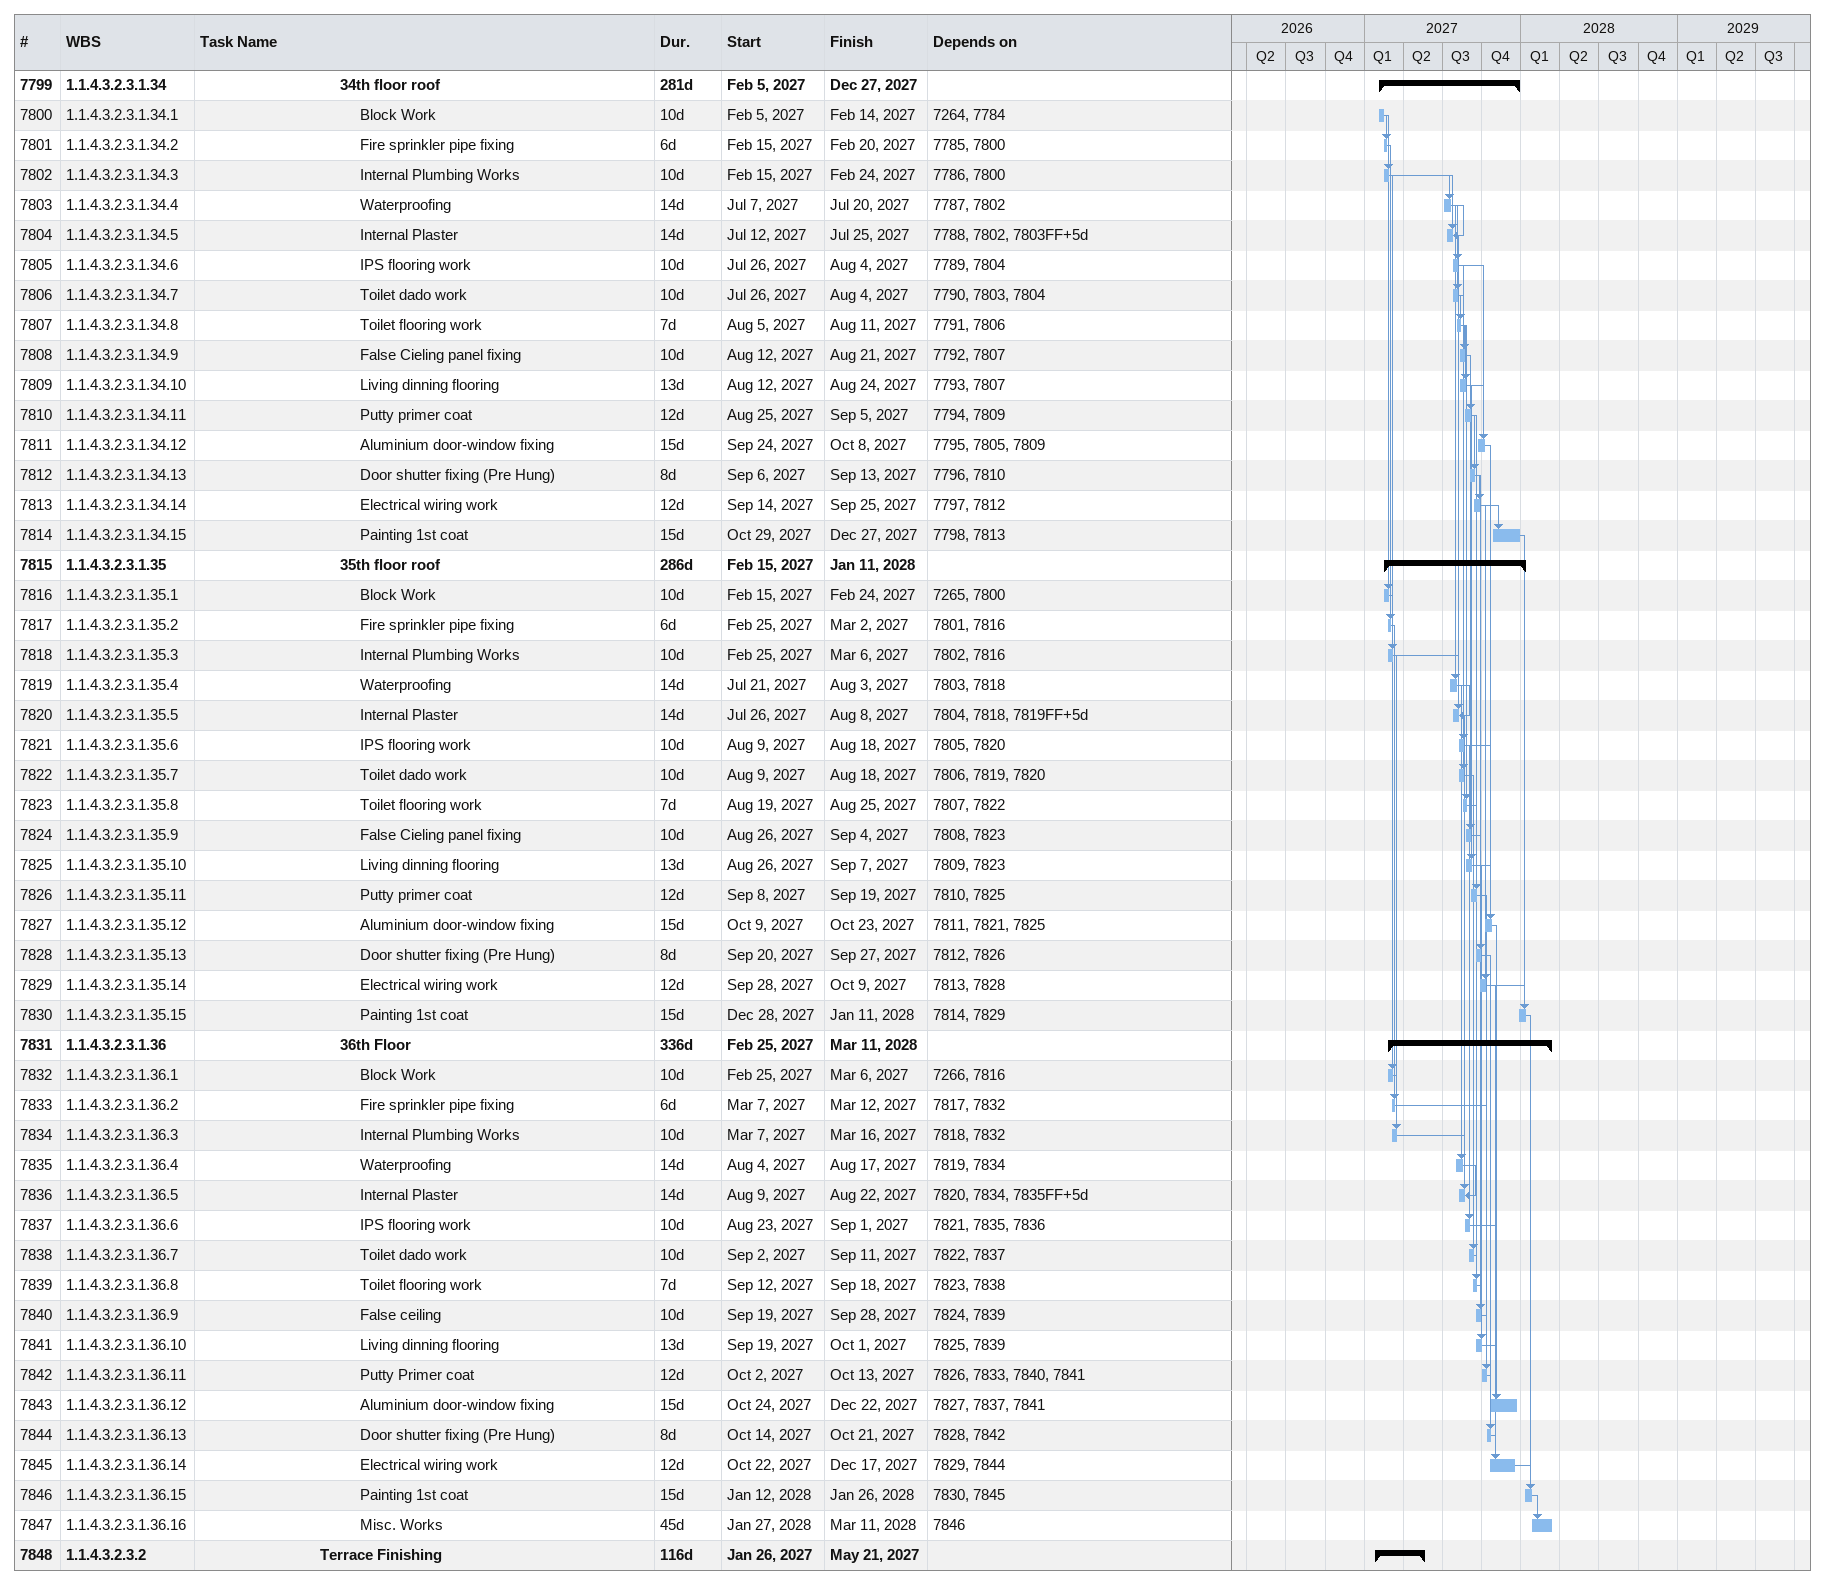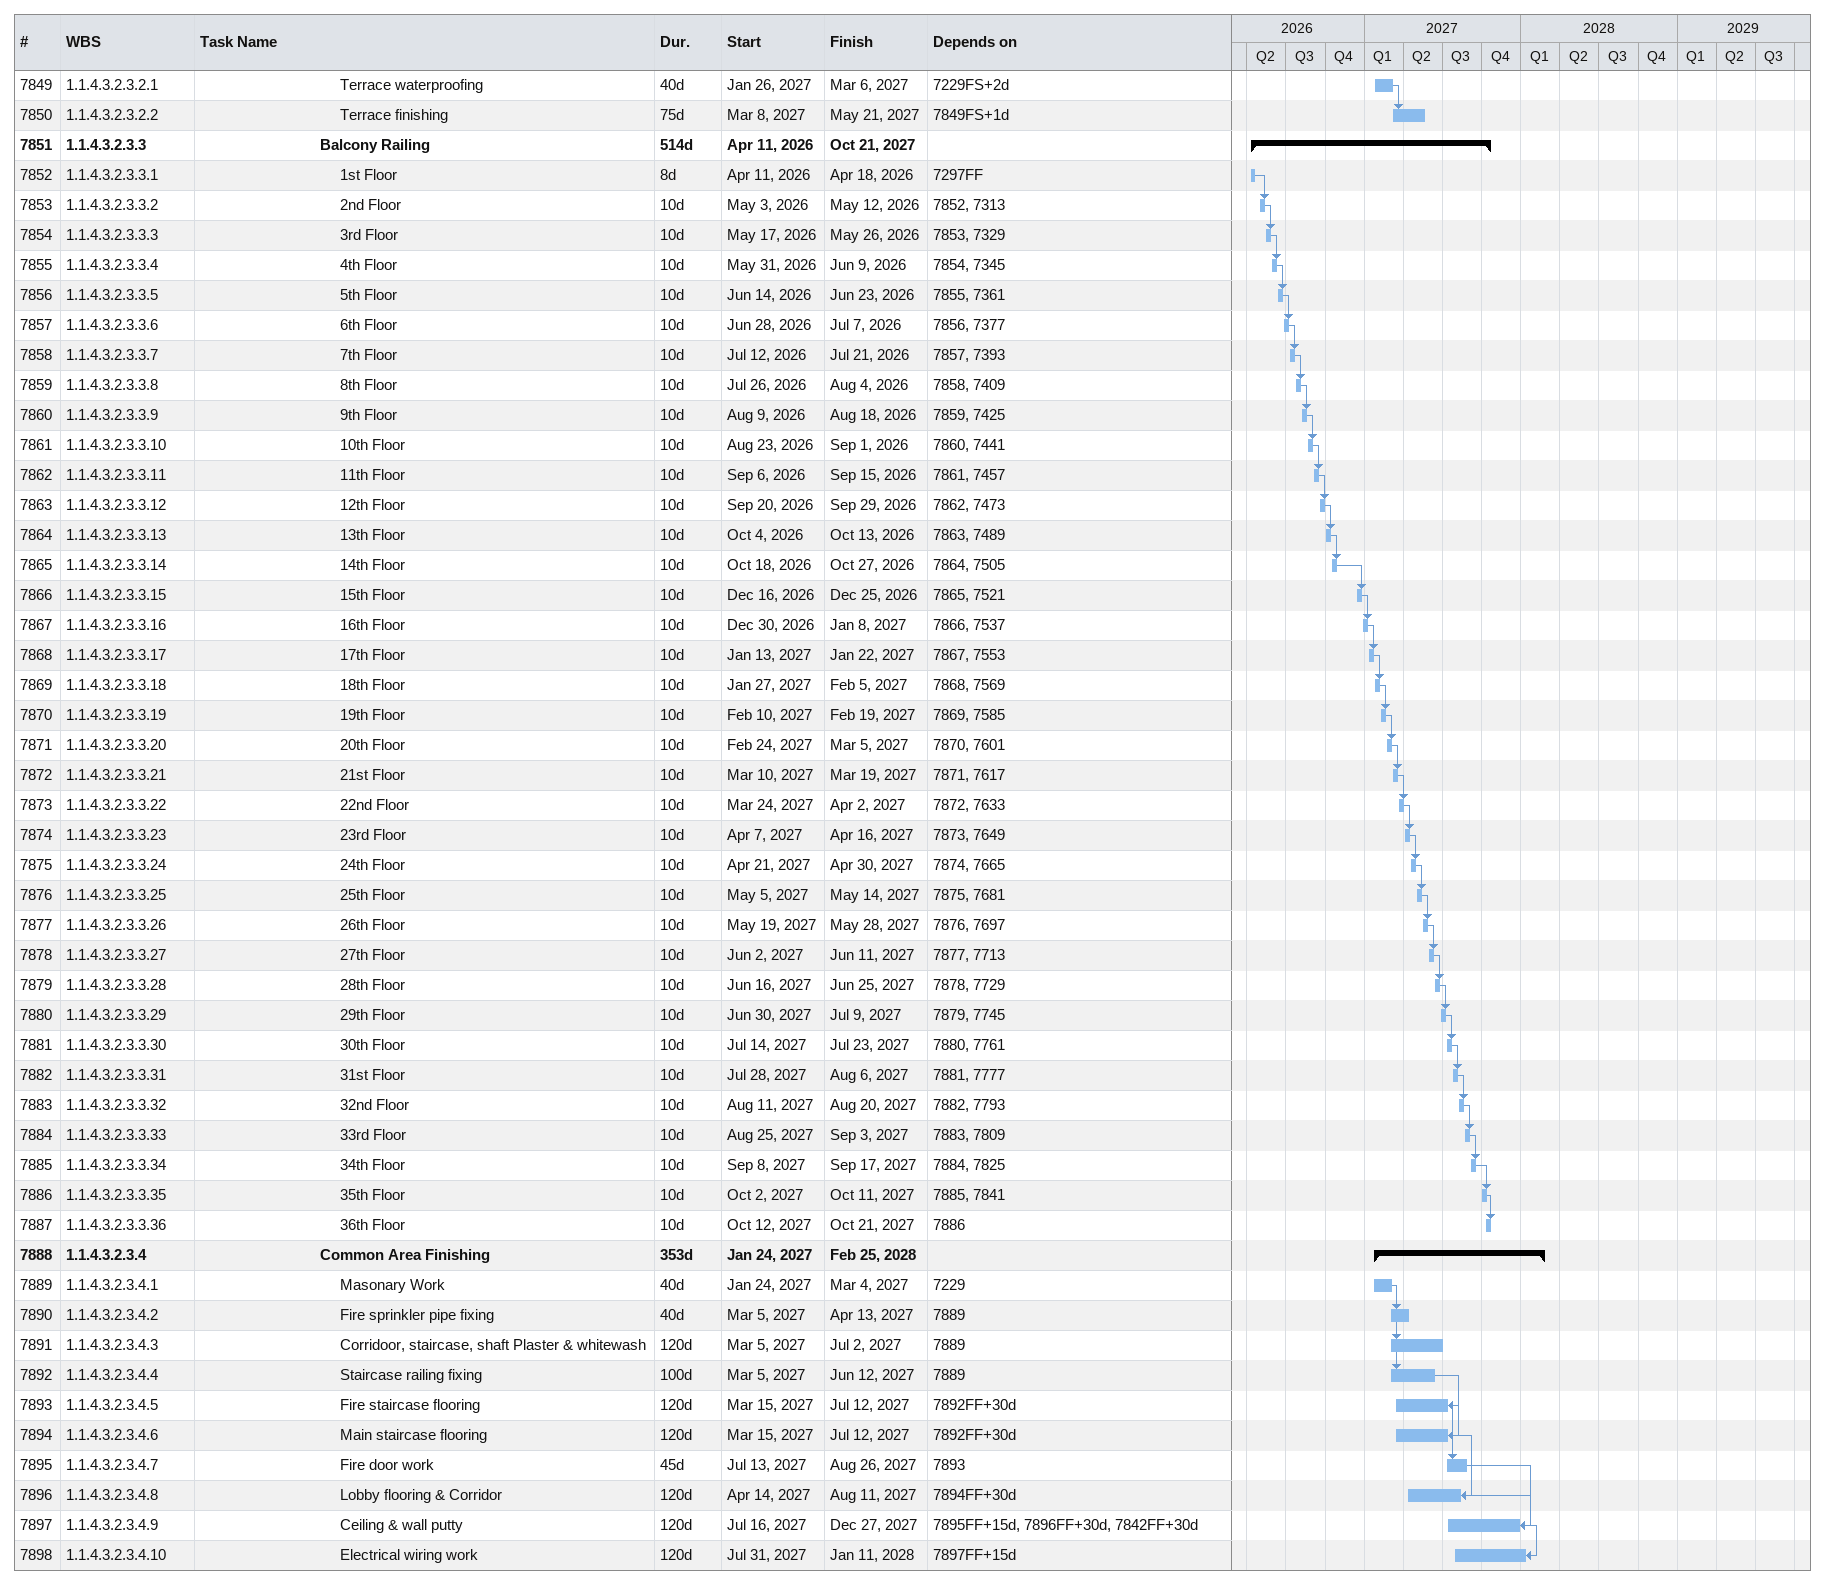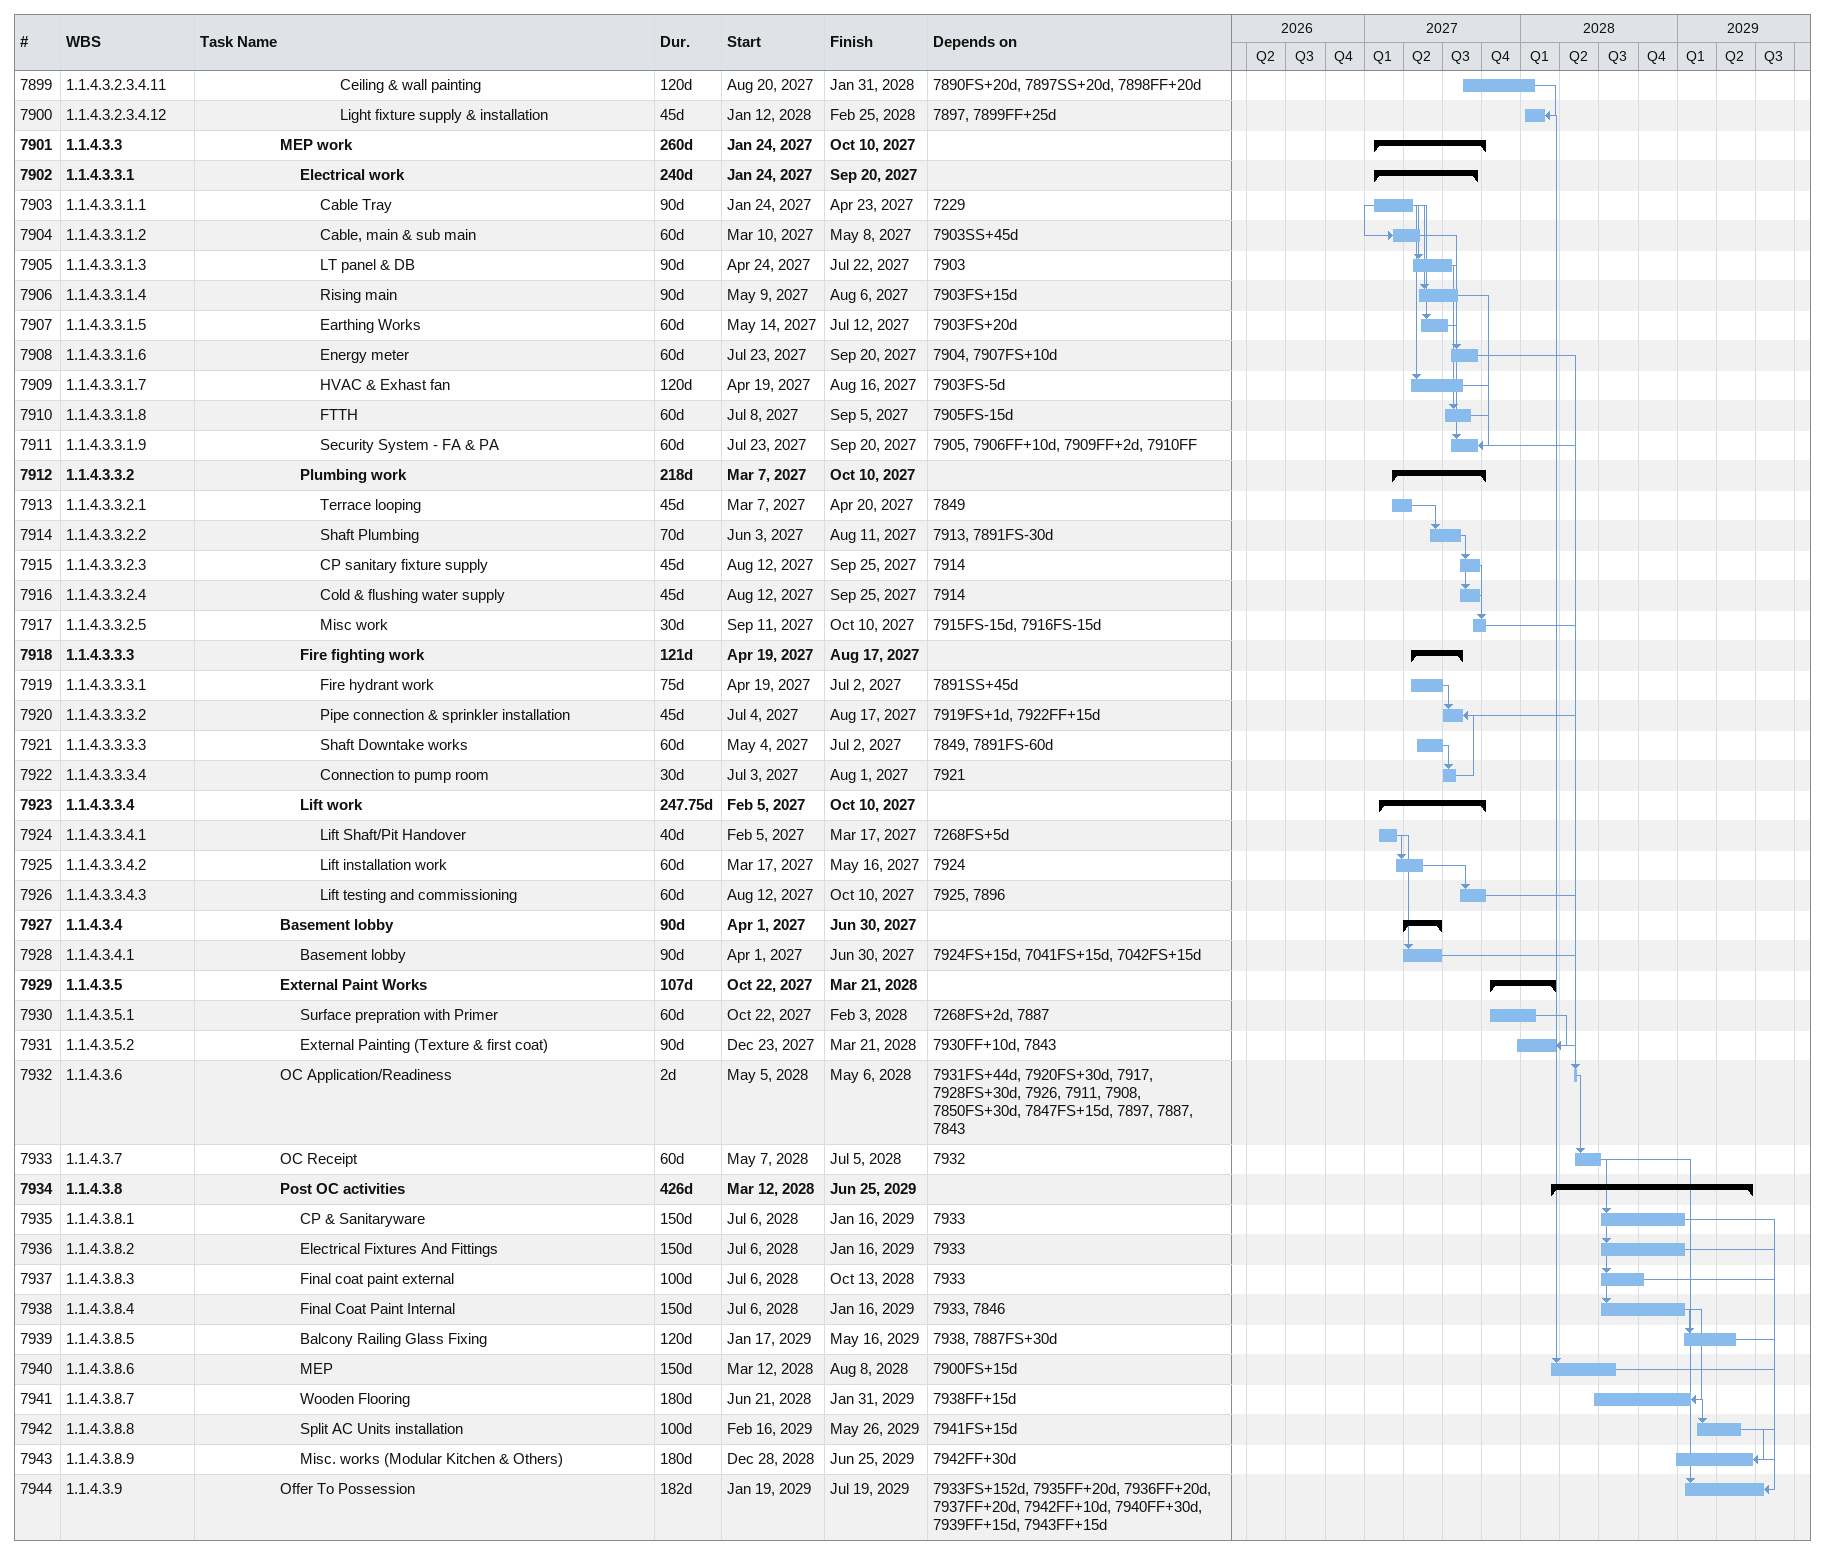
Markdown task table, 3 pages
| ID | WBS | Task | Duration | Start | Finish | Predecessors |
|---|---|---|---|---|---|---|
| 7799 | 1.1.4.3.2.3.1.34 | **34th floor roof** | 281d | 2027-02-05 | 2027-12-27 |  |
| 7800 | 1.1.4.3.2.3.1.34.1 | Block Work | 10d | 2027-02-05 | 2027-02-14 | 7264, 7784 |
| 7801 | 1.1.4.3.2.3.1.34.2 | Fire sprinkler pipe fixing | 6d | 2027-02-15 | 2027-02-20 | 7785, 7800 |
| 7802 | 1.1.4.3.2.3.1.34.3 | Internal Plumbing Works | 10d | 2027-02-15 | 2027-02-24 | 7786, 7800 |
| 7803 | 1.1.4.3.2.3.1.34.4 | Waterproofing | 14d | 2027-07-07 | 2027-07-20 | 7787, 7802 |
| 7804 | 1.1.4.3.2.3.1.34.5 | Internal Plaster | 14d | 2027-07-12 | 2027-07-25 | 7788, 7802, 7803FF+5d |
| 7805 | 1.1.4.3.2.3.1.34.6 | IPS flooring work | 10d | 2027-07-26 | 2027-08-04 | 7789, 7804 |
| 7806 | 1.1.4.3.2.3.1.34.7 | Toilet dado work | 10d | 2027-07-26 | 2027-08-04 | 7790, 7803, 7804 |
| 7807 | 1.1.4.3.2.3.1.34.8 | Toilet flooring work | 7d | 2027-08-05 | 2027-08-11 | 7791, 7806 |
| 7808 | 1.1.4.3.2.3.1.34.9 | False Cieling panel fixing | 10d | 2027-08-12 | 2027-08-21 | 7792, 7807 |
| 7809 | 1.1.4.3.2.3.1.34.10 | Living dinning flooring | 13d | 2027-08-12 | 2027-08-24 | 7793, 7807 |
| 7810 | 1.1.4.3.2.3.1.34.11 | Putty primer coat | 12d | 2027-08-25 | 2027-09-05 | 7794, 7809 |
| 7811 | 1.1.4.3.2.3.1.34.12 | Aluminium door-window fixing | 15d | 2027-09-24 | 2027-10-08 | 7795, 7805, 7809 |
| 7812 | 1.1.4.3.2.3.1.34.13 | Door shutter fixing (Pre Hung) | 8d | 2027-09-06 | 2027-09-13 | 7796, 7810 |
| 7813 | 1.1.4.3.2.3.1.34.14 | Electrical wiring work | 12d | 2027-09-14 | 2027-09-25 | 7797, 7812 |
| 7814 | 1.1.4.3.2.3.1.34.15 | Painting 1st coat | 15d | 2027-10-29 | 2027-12-27 | 7798, 7813 |
| 7815 | 1.1.4.3.2.3.1.35 | **35th floor roof** | 286d | 2027-02-15 | 2028-01-11 |  |
| 7816 | 1.1.4.3.2.3.1.35.1 | Block Work | 10d | 2027-02-15 | 2027-02-24 | 7265, 7800 |
| 7817 | 1.1.4.3.2.3.1.35.2 | Fire sprinkler pipe fixing | 6d | 2027-02-25 | 2027-03-02 | 7801, 7816 |
| 7818 | 1.1.4.3.2.3.1.35.3 | Internal Plumbing Works | 10d | 2027-02-25 | 2027-03-06 | 7802, 7816 |
| 7819 | 1.1.4.3.2.3.1.35.4 | Waterproofing | 14d | 2027-07-21 | 2027-08-03 | 7803, 7818 |
| 7820 | 1.1.4.3.2.3.1.35.5 | Internal Plaster | 14d | 2027-07-26 | 2027-08-08 | 7804, 7818, 7819FF+5d |
| 7821 | 1.1.4.3.2.3.1.35.6 | IPS flooring work | 10d | 2027-08-09 | 2027-08-18 | 7805, 7820 |
| 7822 | 1.1.4.3.2.3.1.35.7 | Toilet dado work | 10d | 2027-08-09 | 2027-08-18 | 7806, 7819, 7820 |
| 7823 | 1.1.4.3.2.3.1.35.8 | Toilet flooring work | 7d | 2027-08-19 | 2027-08-25 | 7807, 7822 |
| 7824 | 1.1.4.3.2.3.1.35.9 | False Cieling panel fixing | 10d | 2027-08-26 | 2027-09-04 | 7808, 7823 |
| 7825 | 1.1.4.3.2.3.1.35.10 | Living dinning flooring | 13d | 2027-08-26 | 2027-09-07 | 7809, 7823 |
| 7826 | 1.1.4.3.2.3.1.35.11 | Putty primer coat | 12d | 2027-09-08 | 2027-09-19 | 7810, 7825 |
| 7827 | 1.1.4.3.2.3.1.35.12 | Aluminium door-window fixing | 15d | 2027-10-09 | 2027-10-23 | 7811, 7821, 7825 |
| 7828 | 1.1.4.3.2.3.1.35.13 | Door shutter fixing (Pre Hung) | 8d | 2027-09-20 | 2027-09-27 | 7812, 7826 |
| 7829 | 1.1.4.3.2.3.1.35.14 | Electrical wiring work | 12d | 2027-09-28 | 2027-10-09 | 7813, 7828 |
| 7830 | 1.1.4.3.2.3.1.35.15 | Painting 1st coat | 15d | 2027-12-28 | 2028-01-11 | 7814, 7829 |
| 7831 | 1.1.4.3.2.3.1.36 | **36th Floor** | 336d | 2027-02-25 | 2028-03-11 |  |
| 7832 | 1.1.4.3.2.3.1.36.1 | Block Work | 10d | 2027-02-25 | 2027-03-06 | 7266, 7816 |
| 7833 | 1.1.4.3.2.3.1.36.2 | Fire sprinkler pipe fixing | 6d | 2027-03-07 | 2027-03-12 | 7817, 7832 |
| 7834 | 1.1.4.3.2.3.1.36.3 | Internal Plumbing Works | 10d | 2027-03-07 | 2027-03-16 | 7818, 7832 |
| 7835 | 1.1.4.3.2.3.1.36.4 | Waterproofing | 14d | 2027-08-04 | 2027-08-17 | 7819, 7834 |
| 7836 | 1.1.4.3.2.3.1.36.5 | Internal Plaster | 14d | 2027-08-09 | 2027-08-22 | 7820, 7834, 7835FF+5d |
| 7837 | 1.1.4.3.2.3.1.36.6 | IPS flooring work | 10d | 2027-08-23 | 2027-09-01 | 7821, 7835, 7836 |
| 7838 | 1.1.4.3.2.3.1.36.7 | Toilet dado work | 10d | 2027-09-02 | 2027-09-11 | 7822, 7837 |
| 7839 | 1.1.4.3.2.3.1.36.8 | Toilet flooring work | 7d | 2027-09-12 | 2027-09-18 | 7823, 7838 |
| 7840 | 1.1.4.3.2.3.1.36.9 | False ceiling | 10d | 2027-09-19 | 2027-09-28 | 7824, 7839 |
| 7841 | 1.1.4.3.2.3.1.36.10 | Living dinning flooring | 13d | 2027-09-19 | 2027-10-01 | 7825, 7839 |
| 7842 | 1.1.4.3.2.3.1.36.11 | Putty Primer coat | 12d | 2027-10-02 | 2027-10-13 | 7826, 7833, 7840, 7841 |
| 7843 | 1.1.4.3.2.3.1.36.12 | Aluminium door-window fixing | 15d | 2027-10-24 | 2027-12-22 | 7827, 7837, 7841 |
| 7844 | 1.1.4.3.2.3.1.36.13 | Door shutter fixing (Pre Hung) | 8d | 2027-10-14 | 2027-10-21 | 7828, 7842 |
| 7845 | 1.1.4.3.2.3.1.36.14 | Electrical wiring work | 12d | 2027-10-22 | 2027-12-17 | 7829, 7844 |
| 7846 | 1.1.4.3.2.3.1.36.15 | Painting 1st coat | 15d | 2028-01-12 | 2028-01-26 | 7830, 7845 |
| 7847 | 1.1.4.3.2.3.1.36.16 | Misc. Works | 45d | 2028-01-27 | 2028-03-11 | 7846 |
| 7848 | 1.1.4.3.2.3.2 | **Terrace Finishing** | 116d | 2027-01-26 | 2027-05-21 |  |
| 7849 | 1.1.4.3.2.3.2.1 | Terrace waterproofing | 40d | 2027-01-26 | 2027-03-06 | 7229FS+2d |
| 7850 | 1.1.4.3.2.3.2.2 | Terrace finishing | 75d | 2027-03-08 | 2027-05-21 | 7849FS+1d |
| 7851 | 1.1.4.3.2.3.3 | **Balcony Railing** | 514d | 2026-04-11 | 2027-10-21 |  |
| 7852 | 1.1.4.3.2.3.3.1 | 1st Floor | 8d | 2026-04-11 | 2026-04-18 | 7297FF |
| 7853 | 1.1.4.3.2.3.3.2 | 2nd Floor | 10d | 2026-05-03 | 2026-05-12 | 7852, 7313 |
| 7854 | 1.1.4.3.2.3.3.3 | 3rd Floor | 10d | 2026-05-17 | 2026-05-26 | 7853, 7329 |
| 7855 | 1.1.4.3.2.3.3.4 | 4th Floor | 10d | 2026-05-31 | 2026-06-09 | 7854, 7345 |
| 7856 | 1.1.4.3.2.3.3.5 | 5th Floor | 10d | 2026-06-14 | 2026-06-23 | 7855, 7361 |
| 7857 | 1.1.4.3.2.3.3.6 | 6th Floor | 10d | 2026-06-28 | 2026-07-07 | 7856, 7377 |
| 7858 | 1.1.4.3.2.3.3.7 | 7th Floor | 10d | 2026-07-12 | 2026-07-21 | 7857, 7393 |
| 7859 | 1.1.4.3.2.3.3.8 | 8th Floor | 10d | 2026-07-26 | 2026-08-04 | 7858, 7409 |
| 7860 | 1.1.4.3.2.3.3.9 | 9th Floor | 10d | 2026-08-09 | 2026-08-18 | 7859, 7425 |
| 7861 | 1.1.4.3.2.3.3.10 | 10th Floor | 10d | 2026-08-23 | 2026-09-01 | 7860, 7441 |
| 7862 | 1.1.4.3.2.3.3.11 | 11th Floor | 10d | 2026-09-06 | 2026-09-15 | 7861, 7457 |
| 7863 | 1.1.4.3.2.3.3.12 | 12th Floor | 10d | 2026-09-20 | 2026-09-29 | 7862, 7473 |
| 7864 | 1.1.4.3.2.3.3.13 | 13th Floor | 10d | 2026-10-04 | 2026-10-13 | 7863, 7489 |
| 7865 | 1.1.4.3.2.3.3.14 | 14th Floor | 10d | 2026-10-18 | 2026-10-27 | 7864, 7505 |
| 7866 | 1.1.4.3.2.3.3.15 | 15th Floor | 10d | 2026-12-16 | 2026-12-25 | 7865, 7521 |
| 7867 | 1.1.4.3.2.3.3.16 | 16th Floor | 10d | 2026-12-30 | 2027-01-08 | 7866, 7537 |
| 7868 | 1.1.4.3.2.3.3.17 | 17th Floor | 10d | 2027-01-13 | 2027-01-22 | 7867, 7553 |
| 7869 | 1.1.4.3.2.3.3.18 | 18th Floor | 10d | 2027-01-27 | 2027-02-05 | 7868, 7569 |
| 7870 | 1.1.4.3.2.3.3.19 | 19th Floor | 10d | 2027-02-10 | 2027-02-19 | 7869, 7585 |
| 7871 | 1.1.4.3.2.3.3.20 | 20th Floor | 10d | 2027-02-24 | 2027-03-05 | 7870, 7601 |
| 7872 | 1.1.4.3.2.3.3.21 | 21st Floor | 10d | 2027-03-10 | 2027-03-19 | 7871, 7617 |
| 7873 | 1.1.4.3.2.3.3.22 | 22nd Floor | 10d | 2027-03-24 | 2027-04-02 | 7872, 7633 |
| 7874 | 1.1.4.3.2.3.3.23 | 23rd Floor | 10d | 2027-04-07 | 2027-04-16 | 7873, 7649 |
| 7875 | 1.1.4.3.2.3.3.24 | 24th Floor | 10d | 2027-04-21 | 2027-04-30 | 7874, 7665 |
| 7876 | 1.1.4.3.2.3.3.25 | 25th Floor | 10d | 2027-05-05 | 2027-05-14 | 7875, 7681 |
| 7877 | 1.1.4.3.2.3.3.26 | 26th Floor | 10d | 2027-05-19 | 2027-05-28 | 7876, 7697 |
| 7878 | 1.1.4.3.2.3.3.27 | 27th Floor | 10d | 2027-06-02 | 2027-06-11 | 7877, 7713 |
| 7879 | 1.1.4.3.2.3.3.28 | 28th Floor | 10d | 2027-06-16 | 2027-06-25 | 7878, 7729 |
| 7880 | 1.1.4.3.2.3.3.29 | 29th Floor | 10d | 2027-06-30 | 2027-07-09 | 7879, 7745 |
| 7881 | 1.1.4.3.2.3.3.30 | 30th Floor | 10d | 2027-07-14 | 2027-07-23 | 7880, 7761 |
| 7882 | 1.1.4.3.2.3.3.31 | 31st Floor | 10d | 2027-07-28 | 2027-08-06 | 7881, 7777 |
| 7883 | 1.1.4.3.2.3.3.32 | 32nd Floor | 10d | 2027-08-11 | 2027-08-20 | 7882, 7793 |
| 7884 | 1.1.4.3.2.3.3.33 | 33rd Floor | 10d | 2027-08-25 | 2027-09-03 | 7883, 7809 |
| 7885 | 1.1.4.3.2.3.3.34 | 34th Floor | 10d | 2027-09-08 | 2027-09-17 | 7884, 7825 |
| 7886 | 1.1.4.3.2.3.3.35 | 35th Floor | 10d | 2027-10-02 | 2027-10-11 | 7885, 7841 |
| 7887 | 1.1.4.3.2.3.3.36 | 36th Floor | 10d | 2027-10-12 | 2027-10-21 | 7886 |
| 7888 | 1.1.4.3.2.3.4 | **Common Area Finishing** | 353d | 2027-01-24 | 2028-02-25 |  |
| 7889 | 1.1.4.3.2.3.4.1 | Masonary Work | 40d | 2027-01-24 | 2027-03-04 | 7229 |
| 7890 | 1.1.4.3.2.3.4.2 | Fire sprinkler pipe fixing | 40d | 2027-03-05 | 2027-04-13 | 7889 |
| 7891 | 1.1.4.3.2.3.4.3 | Corridoor, staircase, shaft Plaster & whitewash | 120d | 2027-03-05 | 2027-07-02 | 7889 |
| 7892 | 1.1.4.3.2.3.4.4 | Staircase railing fixing | 100d | 2027-03-05 | 2027-06-12 | 7889 |
| 7893 | 1.1.4.3.2.3.4.5 | Fire staircase flooring | 120d | 2027-03-15 | 2027-07-12 | 7892FF+30d |
| 7894 | 1.1.4.3.2.3.4.6 | Main staircase flooring | 120d | 2027-03-15 | 2027-07-12 | 7892FF+30d |
| 7895 | 1.1.4.3.2.3.4.7 | Fire door work | 45d | 2027-07-13 | 2027-08-26 | 7893 |
| 7896 | 1.1.4.3.2.3.4.8 | Lobby flooring & Corridor | 120d | 2027-04-14 | 2027-08-11 | 7894FF+30d |
| 7897 | 1.1.4.3.2.3.4.9 | Ceiling & wall putty | 120d | 2027-07-16 | 2027-12-27 | 7895FF+15d, 7896FF+30d, 7842FF+30d |
| 7898 | 1.1.4.3.2.3.4.10 | Electrical wiring work | 120d | 2027-07-31 | 2028-01-11 | 7897FF+15d |
| 7899 | 1.1.4.3.2.3.4.11 | Ceiling & wall painting | 120d | 2027-08-20 | 2028-01-31 | 7890FS+20d, 7897SS+20d, 7898FF+20d |
| 7900 | 1.1.4.3.2.3.4.12 | Light fixture supply & installation | 45d | 2028-01-12 | 2028-02-25 | 7897, 7899FF+25d |
| 7901 | 1.1.4.3.3 | **MEP work** | 260d | 2027-01-24 | 2027-10-10 |  |
| 7902 | 1.1.4.3.3.1 | **Electrical work** | 240d | 2027-01-24 | 2027-09-20 |  |
| 7903 | 1.1.4.3.3.1.1 | Cable Tray | 90d | 2027-01-24 | 2027-04-23 | 7229 |
| 7904 | 1.1.4.3.3.1.2 | Cable, main & sub main | 60d | 2027-03-10 | 2027-05-08 | 7903SS+45d |
| 7905 | 1.1.4.3.3.1.3 | LT panel & DB | 90d | 2027-04-24 | 2027-07-22 | 7903 |
| 7906 | 1.1.4.3.3.1.4 | Rising main | 90d | 2027-05-09 | 2027-08-06 | 7903FS+15d |
| 7907 | 1.1.4.3.3.1.5 | Earthing Works | 60d | 2027-05-14 | 2027-07-12 | 7903FS+20d |
| 7908 | 1.1.4.3.3.1.6 | Energy meter | 60d | 2027-07-23 | 2027-09-20 | 7904, 7907FS+10d |
| 7909 | 1.1.4.3.3.1.7 | HVAC & Exhast fan | 120d | 2027-04-19 | 2027-08-16 | 7903FS-5d |
| 7910 | 1.1.4.3.3.1.8 | FTTH | 60d | 2027-07-08 | 2027-09-05 | 7905FS-15d |
| 7911 | 1.1.4.3.3.1.9 | Security System - FA & PA | 60d | 2027-07-23 | 2027-09-20 | 7905, 7906FF+10d, 7909FF+2d, 7910FF |
| 7912 | 1.1.4.3.3.2 | **Plumbing work** | 218d | 2027-03-07 | 2027-10-10 |  |
| 7913 | 1.1.4.3.3.2.1 | Terrace looping | 45d | 2027-03-07 | 2027-04-20 | 7849 |
| 7914 | 1.1.4.3.3.2.2 | Shaft Plumbing | 70d | 2027-06-03 | 2027-08-11 | 7913, 7891FS-30d |
| 7915 | 1.1.4.3.3.2.3 | CP sanitary fixture supply | 45d | 2027-08-12 | 2027-09-25 | 7914 |
| 7916 | 1.1.4.3.3.2.4 | Cold & flushing water supply | 45d | 2027-08-12 | 2027-09-25 | 7914 |
| 7917 | 1.1.4.3.3.2.5 | Misc work | 30d | 2027-09-11 | 2027-10-10 | 7915FS-15d, 7916FS-15d |
| 7918 | 1.1.4.3.3.3 | **Fire fighting work** | 121d | 2027-04-19 | 2027-08-17 |  |
| 7919 | 1.1.4.3.3.3.1 | Fire hydrant work | 75d | 2027-04-19 | 2027-07-02 | 7891SS+45d |
| 7920 | 1.1.4.3.3.3.2 | Pipe connection & sprinkler installation | 45d | 2027-07-04 | 2027-08-17 | 7919FS+1d, 7922FF+15d |
| 7921 | 1.1.4.3.3.3.3 | Shaft Downtake works | 60d | 2027-05-04 | 2027-07-02 | 7849, 7891FS-60d |
| 7922 | 1.1.4.3.3.3.4 | Connection to pump room | 30d | 2027-07-03 | 2027-08-01 | 7921 |
| 7923 | 1.1.4.3.3.4 | **Lift work** | 247.75d | 2027-02-05 | 2027-10-10 |  |
| 7924 | 1.1.4.3.3.4.1 | Lift Shaft/Pit Handover | 40d | 2027-02-05 | 2027-03-17 | 7268FS+5d |
| 7925 | 1.1.4.3.3.4.2 | Lift installation work | 60d | 2027-03-17 | 2027-05-16 | 7924 |
| 7926 | 1.1.4.3.3.4.3 | Lift testing and commissioning | 60d | 2027-08-12 | 2027-10-10 | 7925, 7896 |
| 7927 | 1.1.4.3.4 | **Basement lobby** | 90d | 2027-04-01 | 2027-06-30 |  |
| 7928 | 1.1.4.3.4.1 | Basement lobby | 90d | 2027-04-01 | 2027-06-30 | 7924FS+15d, 7041FS+15d, 7042FS+15d |
| 7929 | 1.1.4.3.5 | **External Paint Works** | 107d | 2027-10-22 | 2028-03-21 |  |
| 7930 | 1.1.4.3.5.1 | Surface prepration with Primer | 60d | 2027-10-22 | 2028-02-03 | 7268FS+2d, 7887 |
| 7931 | 1.1.4.3.5.2 | External Painting (Texture & first coat) | 90d | 2027-12-23 | 2028-03-21 | 7930FF+10d, 7843 |
| 7932 | 1.1.4.3.6 | OC Application/Readiness | 2d | 2028-05-05 | 2028-05-06 | 7931FS+44d, 7920FS+30d, 7917, 7928FS+30d, 7926, 7911, 7908, 7850FS+30d, 7847FS+15d, 7897, 7887, 7843 |
| 7933 | 1.1.4.3.7 | OC Receipt | 60d | 2028-05-07 | 2028-07-05 | 7932 |
| 7934 | 1.1.4.3.8 | **Post OC activities** | 426d | 2028-03-12 | 2029-06-25 |  |
| 7935 | 1.1.4.3.8.1 | CP & Sanitaryware | 150d | 2028-07-06 | 2029-01-16 | 7933 |
| 7936 | 1.1.4.3.8.2 | Electrical Fixtures And Fittings | 150d | 2028-07-06 | 2029-01-16 | 7933 |
| 7937 | 1.1.4.3.8.3 | Final coat paint external | 100d | 2028-07-06 | 2028-10-13 | 7933 |
| 7938 | 1.1.4.3.8.4 | Final Coat Paint Internal | 150d | 2028-07-06 | 2029-01-16 | 7933, 7846 |
| 7939 | 1.1.4.3.8.5 | Balcony Railing Glass Fixing | 120d | 2029-01-17 | 2029-05-16 | 7938, 7887FS+30d |
| 7940 | 1.1.4.3.8.6 | MEP | 150d | 2028-03-12 | 2028-08-08 | 7900FS+15d |
| 7941 | 1.1.4.3.8.7 | Wooden Flooring | 180d | 2028-06-21 | 2029-01-31 | 7938FF+15d |
| 7942 | 1.1.4.3.8.8 | Split AC Units installation | 100d | 2029-02-16 | 2029-05-26 | 7941FS+15d |
| 7943 | 1.1.4.3.8.9 | Misc. works (Modular Kitchen & Others) | 180d | 2028-12-28 | 2029-06-25 | 7942FF+30d |
| 7944 | 1.1.4.3.9 | Offer To Possession | 182d | 2029-01-19 | 2029-07-19 | 7933FS+152d, 7935FF+20d, 7936FF+20d, 7937FF+20d, 7942FF+10d, 7940FF+30d, 7939FF+15d, 7943FF+15d |
